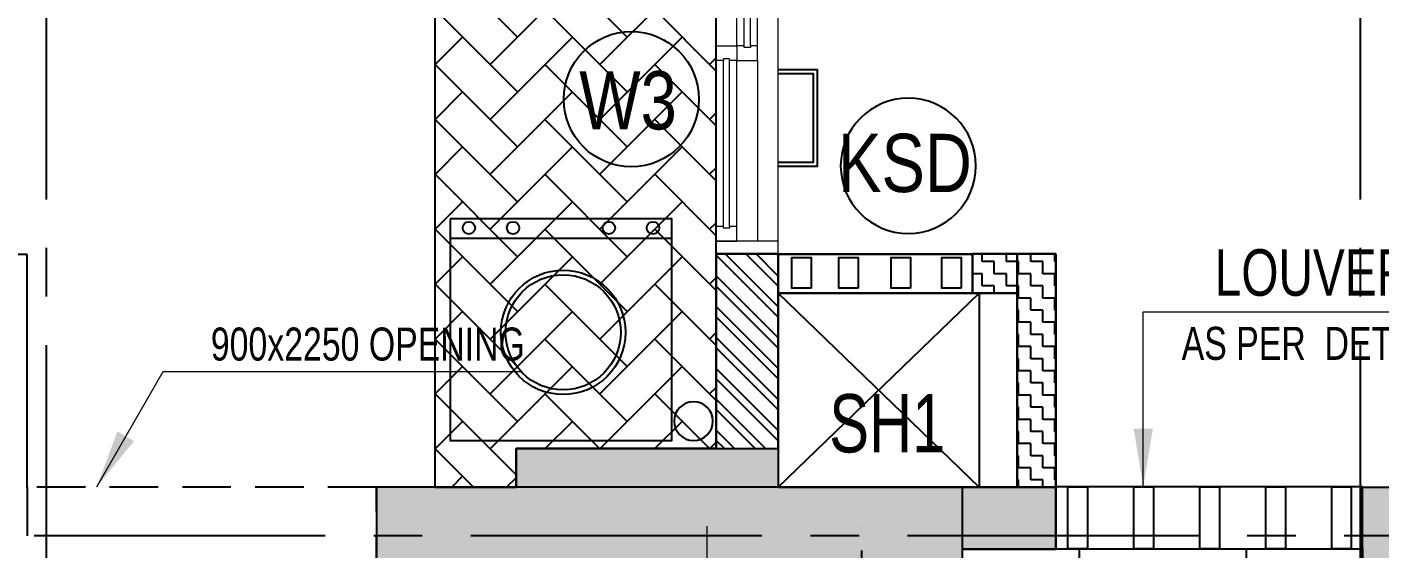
# Model space of a CAD drawing. Header units: millimetres. Extents: x 1180970 to 1231451, y -5737889 to -5695638.
# Drawn here: x 1209852 to 1213337, y -5721834 to -5720489 of the extents above; entities that cross this region are included whole.
import ezdxf
from ezdxf.enums import TextEntityAlignment as Align

# ---------------------------------------------------------------- set-up
doc = ezdxf.new("R2010")
doc.units = ezdxf.units.MM
doc.header["$LTSCALE"] = 1000
doc.header["$MEASUREMENT"] = 0
for name, pattern in [('1BHK-A$0$AUDIT_D_120904163729-0', [0]), ('1BHK-A$1$HIDDEN', [0.375, 0.25, -0.125]), ('AUDIT_D_120904163729-0', [0]), ('T8(T9 IS SIMILAR) - GROUND FLOOR - DIMENSION & TEXTING$0$HIDDEN', [0.375, 0.25, -0.125]), ('T8_REFUGE COLUMNS$0$CENTER2', [1.125, 0.75, -0.125, 0.125, -0.125])]:
    doc.linetypes.add(name, pattern=pattern)
doc.layers.get('0').update_dxf_attribs({"linetype": 'AUDIT_D_120904163729-0'})
for name, color, linetype in [('1BHK-A$0$$0$A-Elev Feature-Chajja', 13, 'Continuous'), ('1BHK-A$0$$0$CUT-OUT', 49, 'Continuous'), ('1BHK-A$0$A-DECK SUNK 125', 8, 'Continuous'), ('1BHK-A$0$A-Elev Feature-Chajja', 13, 'Continuous'), ('1BHK-A$0$A-HATCH -160', 251, '1BHK-A$0$AUDIT_D_120904163729-0'), ('1BHK-A$0$a-KIT FIX', 251, 'Continuous'), ('1BHK-A$0$A-SERVICES CUTOUT', 8, 'Continuous'), ('1BHK-A$0$CUT-OUT', 49, 'Continuous'), ('1BHK-A$0$LEDGE WALL', 5, 'Continuous'), ('T8(T9 IS SIMILAR) - GROUND FLOOR - DIMENSION & TEXTING$0$A-DIMENSIONS', 2, 'T8(T9 IS SIMILAR) - GROUND FLOOR - DIMENSION & TEXTING$0$HIDDEN'), ('T8(T9 IS SIMILAR) - GROUND FLOOR - DIMENSION & TEXTING$0$a-window-no', 125, 'Continuous'), ('T8_REFUGE COLUMNS$0$A-CENTERLINE', 193, 'T8_REFUGE COLUMNS$0$CENTER2'), ('T8_REFUGE COLUMNS$0$A-RCC COLS', 3, 'Continuous'), ('T8_REFUGE COLUMNS$0$A-SHEAR WALL THICKENING', 3, 'Continuous')]:
    doc.layers.add(name, color=color, linetype=linetype)
for name, color, linetype, lineweight in [('1BHK-A$0$$0$A-WALL- 160', 6, 'Continuous', 30), ('1BHK-A$0$A-WALL- 160', 6, 'Continuous', 30), ('1BHK-A$0$Window', 4, 'Continuous', 20), ('1BHK-A$1$a-TOI-fixtures', 251, 'Continuous', 0), ('T8 - GROUND FLOOR CORE$0$a-Text', 4, 'Continuous', 0), ('T8(T9 IS SIMILAR) - GROUND FLOOR - DIMENSION & TEXTING$0$R0-18-10-2014-T1-1st Podium Floor Plan$0$Text', 2, 'Continuous', 0), ('T8(T9 IS SIMILAR) - GROUND FLOOR$0$D&W', 8, 'Continuous', 25)]:
    doc.layers.add(name, color=color, linetype=linetype, lineweight=lineweight)
doc.layers.add('T8_REFUGE COLUMNS$0$COL-HATCH', color=7, linetype='Continuous', lineweight=25, true_color=0xa3a3a3)
doc.styles.add('T8 - GROUND FLOOR CORE$0$ARIAL ARROW', font='swisscl.ttf')
doc.styles.add('T8(T9 IS SIMILAR) - GROUND FLOOR - DIMENSION & TEXTING$0$ARIAL ARROW', font='swisscl.ttf')
doc.styles.add('T8(T9 IS SIMILAR) - GROUND FLOOR - DIMENSION & TEXTING$0$LODHA STANDERD', font='sanss___.ttf')
doc.styles.add('T8(T9 IS SIMILAR) - GROUND FLOOR - DIMENSION & TEXTING$0$Romans 1', font='romans.shx', dxfattribs={"height": 100})
doc.styles.add('T8(T9 IS SIMILAR) - GROUND FLOOR - DIMENSION & TEXTING$0$Tahoma', font='tahoma.ttf')
doc.dimstyles.new('T8(T9 IS SIMILAR) - GROUND FLOOR - DIMENSION & TEXTING$0$ALPINE S', dxfattribs={"dimscale": 0, "dimtxt": 100, "dimasz": 75, "dimexe": 0, "dimexo": 0, "dimgap": 75, "dimtad": 1, "dimdec": 0, "dimzin": 0, "dimdsep": 46, "dimtxsty": 'T8(T9 IS SIMILAR) - GROUND FLOOR - DIMENSION & TEXTING$0$Romans 1', "dimblk": 'T8(T9 IS SIMILAR) - GROUND FLOOR - DIMENSION & TEXTING$0$_ArchTick', "dimcen": 0.09, "dimclrd": 256, "dimclre": 256, "dimclrt": 7, "dimadec": 0, "dimazin": 0, "dimtfac": 1, "dimtdec": 0, "dimtofl": 0, "dimtmove": 1, "dimatfit": 0, "dimldrblk": 'T8(T9 IS SIMILAR) - GROUND FLOOR - DIMENSION & TEXTING$0$_Open90', "dimfxl": 1, "dimtolj": 1, "dimtzin": 0, "dimarcsym": 0})
doc.dimstyles.new('T8(T9 IS SIMILAR) - GROUND FLOOR - DIMENSION & TEXTING$0$SAMATA STD', dxfattribs={"dimtxt": 100, "dimasz": 50, "dimexe": 50, "dimexo": 50, "dimgap": 10, "dimtad": 0, "dimdec": 0, "dimrnd": 5, "dimzin": 0, "dimdsep": 46, "dimtxsty": 'T8(T9 IS SIMILAR) - GROUND FLOOR - DIMENSION & TEXTING$0$Tahoma', "dimblk": 'T8(T9 IS SIMILAR) - GROUND FLOOR - DIMENSION & TEXTING$0$_Origin2', "dimcen": -50, "dimdle": 50, "dimclrd": 7, "dimclre": 7, "dimclrt": 7, "dimadec": 0, "dimazin": 0, "dimtfac": 1, "dimtdec": 0, "dimtmove": 1, "dimatfit": 3, "dimfxl": 150, "dimtfill": 1, "dimtolj": 1, "dimtzin": 0, "dimlwd": -1, "dimlwe": -1, "dimarcsym": 0})

# ---------------------------------------------------------------- blocks, each defined once
blk = doc.blocks.new('1BHK-A$0$1500')
at = {"layer": '1BHK-A$0$Window', "color": 1, "lineweight": 13}
for p, q in [((1150276.5, -5694418.8), (1148842.5, -5694418.8)), ((1149307.5, -5694418.8), (1148880, -5694418.8)), ((1149307.5, -5694472.1), (1148880, -5694472.1)), ((1149773.7, -5694472.1), (1149345, -5694472.1)), ((1149811.2, -5694472.1), (1150276.5, -5694472.1)), ((1149307.5, -5694525.5), (1148842.5, -5694525.5)), ((1149773.7, -5694525.5), (1149345, -5694525.5)), ((1150239, -5694525.5), (1149811.2, -5694525.5)), ((1149773.7, -5694578.8), (1148842.5, -5694578.8)), ((1150239, -5694578.8), (1149811.2, -5694578.8))]:
    blk.add_line(p, q, dxfattribs=at)
at = {"layer": '1BHK-A$0$Window', "color": 5, "lineweight": 13}
for p, q in [((1149307.5, -5694449.1), (1148880, -5694449.1)), ((1149307.5, -5694453.6), (1148880, -5694453.6)), ((1149773.7, -5694490.7), (1149345, -5694490.7)), ((1149773.7, -5694506.9), (1149345, -5694506.9)), ((1150239, -5694544.1), (1149811.2, -5694544.1)), ((1150239, -5694560.2), (1149811.2, -5694560.2))]:
    blk.add_line(p, q, dxfattribs=at)
at = {"layer": '1BHK-A$0$Window', "color": 4, "lineweight": 13}
for points in [[(1148842.5, -5694418.8), (1148809.5, -5694418.8), (1148809.5, -5694578.8), (1148842.5, -5694578.8)], [(1148880, -5694453.6), (1148880, -5694472.1), (1148842.5, -5694472.1), (1148842.5, -5694418.8), (1148880, -5694418.8), (1148880, -5694449.1), (1148875.5, -5694449.1), (1148875.5, -5694453.6)], [(1149307.5, -5694453.6), (1149307.5, -5694472.1), (1149345, -5694472.1), (1149345, -5694418.8), (1149307.5, -5694418.8), (1149307.5, -5694449.1), (1149312, -5694449.1), (1149312, -5694453.6)], [(1150309.5, -5694418.8), (1150276.5, -5694418.8), (1150276.5, -5694578.8), (1150309.5, -5694578.8)], [(1149345, -5694506.9), (1149345, -5694525.5), (1149307.5, -5694525.5), (1149307.5, -5694472.1), (1149345, -5694472.1), (1149345, -5694490.7), (1149340.5, -5694490.7), (1149340.5, -5694506.9)], [(1149773.7, -5694506.9), (1149773.7, -5694525.5), (1149811.2, -5694525.5), (1149811.2, -5694472.1), (1149773.7, -5694472.1), (1149773.7, -5694490.7), (1149778.2, -5694490.7), (1149778.2, -5694506.9)], [(1149811.2, -5694560.2), (1149811.2, -5694578.8), (1149773.7, -5694578.8), (1149773.7, -5694525.5), (1149811.2, -5694525.5), (1149811.2, -5694544.1), (1149806.7, -5694544.1), (1149806.7, -5694560.2)], [(1150239, -5694560.2), (1150239, -5694578.8), (1150276.5, -5694578.8), (1150276.5, -5694525.5), (1150239, -5694525.5), (1150239, -5694544.1), (1150243.5, -5694544.1), (1150243.5, -5694560.2)]]:
    blk.add_lwpolyline(points, close=True, dxfattribs=at)
blk = doc.blocks.new('1BHK-A$0$WM-flat-1')
at = {"layer": '1BHK-A$0$a-KIT FIX'}
blk.add_line((-110.3, -114.8), (-680.7, -114.8), dxfattribs=at)
blk.add_lwpolyline([(-680.7, -64.8), (-680.7, -635.2), (-110.3, -635.2), (-110.3, -64.8)], close=True, dxfattribs=at)
for centre, radius in [((-632.6, -87.9), 15.9), ((-519, -87.9), 15.9), ((-272.1, -87.9), 15.9), ((-158.4, -87.9), 15.9), ((-389.9, -356.8), 160.3), ((-389.9, -356.8), 148.3)]:
    blk.add_circle(centre, radius, dxfattribs=at)
blk = doc.blocks.new('1BHK-A')
at = {"layer": '1BHK-A$0$A-DECK SUNK 125'}
h = blk.add_hatch(dxfattribs=at)
h.set_pattern_fill('AR-HBONE', color=256, scale=25, style=0)
h.set_pattern_definition([(45, (-107180.45, 61072.54), (1e-14, 141.4213562), [300, -100]), (135, (-107109.74, 61143.25), (1e-14, 141.4213562), [300, -100])])
h.paths.add_polyline_path([(1147149.5, -5721674.6), (1146939.2, -5721674.6), (1146939.2, -5721574.6), (1146424.5, -5721574.6), (1146424.5, -5719224.6), (1147149.5, -5719224.6)])
at = {"layer": '1BHK-A$0$A-HATCH -160', "linetype": 'ByBlock'}
h = blk.add_hatch(dxfattribs=at)
h.set_pattern_fill('HEX', color=256, scale=150)
h.paths.add_polyline_path([(1144639.9, -5727571.2), (1144639.7, -5727421.2), (1144639.8, -5727421.2), (1144639.8, -5726805.6), (1144799.8, -5726805.6), (1144799.5, -5728524.6), (1145269.9, -5728524.6), (1145269.9, -5728684.6), (1144639.5, -5728684.6), (1144639.7, -5727571.2)])
h.paths.add_polyline_path([(1147369.9, -5728524.6), (1147999.5, -5728524.6), (1147999.5, -5728684.6), (1147369.9, -5728684.6)])
h.paths.add_polyline_path([(1148299.5, -5724624.6), (1150189.8, -5724624.6), (1150189.8, -5722879.6), (1150039.8, -5722879.6), (1150039.8, -5724474.5), (1148299.5, -5724474.5)])
h.paths.add_polyline_path([(1150039.7, -5719224.6), (1150189.8, -5719224.6), (1150189.8, -5721774.6), (1150039.7, -5721774.6)])
h.paths.add_polyline_path([(1144599.6, -5723174.6), (1144759.6, -5723174.6), (1144759.6, -5723314.6), (1145789.5, -5723314.6), (1145789.5, -5723174.6), (1145949.5, -5723174.6), (1145949.5, -5723474.6), (1144599.6, -5723474.4)])
h.paths.add_polyline_path([(1144599.6, -5721924.6), (1144759.6, -5721924.6), (1144759.6, -5722524.6), (1144599.6, -5722524.6)])
h.paths.add_polyline_path([(1145549.4, -5721834.8), (1145789.5, -5721834.8), (1145789.5, -5722524.6), (1145949.5, -5722524.6), (1145949.5, -5721924.7), (1145789.5, -5721924.5), (1145789.5, -5721674.6), (1145549.4, -5721674.6)])
h = blk.add_hatch(dxfattribs=at)
h.set_pattern_fill('ZIGZAG', color=256, scale=250)
h.set_pattern_definition([(0, (0, 0), (31.25, 31.25), [31.25, -31.25]), (90, (31.25, 0), (-31.25, 31.25), [31.25, -31.25])])
h.paths.add_polyline_path([(1145649.4, -5721073.8), (1145549.4, -5721073.8), (1145549.4, -5721673.5), (1145649.4, -5721673.5)])
h = blk.add_hatch(dxfattribs=at)
h.set_pattern_fill('ZIGZAG', color=256, scale=250)
h.set_pattern_definition([(0, (0.002, -6e-06), (31.25, 31.25), [31.25, -31.25]), (90, (31.252, -6e-06), (-31.25, 31.25), [31.25, -31.25])])
h.paths.add_polyline_path([(1145764.5, -5721174.6), (1145649.4, -5721174.6), (1145649.4, -5721073.8), (1145764.5, -5721073.8)])
h = blk.add_hatch(dxfattribs=at)
h.set_pattern_fill('ANSI32', color=256, scale=150)
h.paths.add_polyline_path([(1146424.5, -5721574.6), (1146264.7, -5721574.6), (1146264.7, -5721073.8), (1146424.5, -5721073.8)])
at = {"linetype": 'ByBlock'}
for points in [[(1146264.7, -5720598.7), (1146164.7, -5720598.7), (1146164.7, -5720848.7), (1146264.7, -5720848.7)], [(1146264.7, -5720608.7), (1146174.7, -5720608.7), (1146174.7, -5720838.7), (1146264.7, -5720838.7)]]:
    blk.add_lwpolyline(points, dxfattribs=at)
at = {"layer": '1BHK-A$0$$0$A-Elev Feature-Chajja', "color": 4}
for points in [[(1144788.3, -5721833.3), (1144838.3, -5721833.3), (1144838.3, -5721673.5), (1144788.3, -5721673.5)], [(1144958.3, -5721833.3), (1145008.3, -5721833.3), (1145008.3, -5721673.5), (1144958.3, -5721673.5)], [(1145128.3, -5721833.3), (1145178.3, -5721833.3), (1145178.3, -5721673.5), (1145128.3, -5721673.5)], [(1145298.3, -5721833.3), (1145348.3, -5721833.3), (1145348.3, -5721673.5), (1145298.3, -5721673.5)], [(1145468.3, -5721833.3), (1145518.3, -5721833.3), (1145518.3, -5721673.5), (1145468.3, -5721673.5)]]:
    blk.add_lwpolyline(points, close=True, dxfattribs=at)
at = {"layer": '1BHK-A$0$$0$A-WALL- 160', "linetype": 'ByBlock'}
blk.add_line((1145649.4, -5721174.6), (1145649.4, -5721674.6), dxfattribs=at)
blk.add_lwpolyline([(1146264.7, -5721674.6), (1145549.4, -5721674.6), (1145549.4, -5721834.8), (1145789.5, -5721834.8)], dxfattribs=at)
at = {"layer": '1BHK-A$0$$0$CUT-OUT'}
blk.add_lwpolyline([(1144759.6, -5721673.5), (1145549.4, -5721673.5), (1145549.4, -5721833.3), (1144759.6, -5721833.3)], close=True, dxfattribs=at)
at = {"layer": '1BHK-A$0$A-Elev Feature-Chajja', "color": 4}
for points in [[(1145793.5, -5721161.9), (1145843.5, -5721161.9), (1145843.5, -5721083.1), (1145793.5, -5721083.1)], [(1145924, -5721161.9), (1145974, -5721161.9), (1145974, -5721083.1), (1145924, -5721083.1)], [(1146058.5, -5721161.9), (1146108.5, -5721161.9), (1146108.5, -5721083.1), (1146058.5, -5721083.1)], [(1146180, -5721161.9), (1146230, -5721161.9), (1146230, -5721083.1), (1146180, -5721083.1)]]:
    blk.add_lwpolyline(points, close=True, dxfattribs=at)
at = {"layer": '1BHK-A$0$a-KIT FIX', "color": 1}
for p, q in [((1148199.5, -5721075.2), (1149139.7, -5721075.2)), ((1148199.5, -5721675.4), (1148199.5, -5721075.6))]:
    blk.add_line(p, q, dxfattribs=at)
at = {"layer": '1BHK-A$0$A-SERVICES CUTOUT', "ltscale": 5}
blk.add_lwpolyline([(1147149.5, -5721674.6), (1146939.2, -5721674.6), (1146939.2, -5721574.6), (1146424.5, -5721574.6), (1146424.5, -5719224.6), (1147149.5, -5719224.6)], close=True, dxfattribs=at)
at = {"layer": '1BHK-A$0$A-WALL- 160', "linetype": 'ByBlock'}
for p, q in [((1145549.4, -5721073.8), (1145649.4, -5721073.8)), ((1145549.4, -5721073.8), (1145549.4, -5721674.6)), ((1145649.4, -5721073.8), (1145649.4, -5721674.6)), ((1145764.5, -5721074.6), (1146264.5, -5721074.6)), ((1146264.5, -5721073.8), (1146424.5, -5721073.8)), ((1146264.5, -5721574.6), (1146264.5, -5721073.8)), ((1146424.5, -5721073.8), (1146424.5, -5721174.6)), ((1146424.5, -5721574.6), (1146424.5, -5721073.8)), ((1145649.4, -5721174.6), (1146264.5, -5721174.6)), ((1145764.5, -5721174.6), (1146264.5, -5721174.6))]:
    blk.add_line(p, q, dxfattribs=at)
blk.add_lwpolyline([(1145764.5, -5721174.6), (1145649.4, -5721174.6), (1145649.4, -5721073.8), (1145764.5, -5721073.8)], close=True, dxfattribs=at)
at = {"layer": '1BHK-A$0$CUT-OUT'}
blk.add_line((1145746.6, -5721174.6), (1145746.6, -5721674.6), dxfattribs=at)
for points in [[(1145746.6, -5721674.6), (1146264.5, -5721174.6)], [(1146264.5, -5721674.6), (1145746.6, -5721174.6)]]:
    blk.add_lwpolyline(points, dxfattribs=at)
at = {"layer": '1BHK-A$0$CUT-OUT', "linetype": '1BHK-A$1$HIDDEN', "ltscale": 0.5}
blk.add_lwpolyline([(1148199.5, -5721924.9), (1147299.5, -5721924.6), (1147299.5, -5721674.6), (1148199.5, -5721674.9)], close=True, dxfattribs=at)
at = {"layer": '1BHK-A$0$LEDGE WALL', "linetype": '1BHK-A$1$HIDDEN', "ltscale": 0.5}
blk.add_line((1146049.5, -5722525.2), (1146049.5, -5721774.9), dxfattribs=at)
at = {"layer": '1BHK-A$0$LEDGE WALL', "linetype": 'ByBlock'}
blk.add_circle((1146482.8, -5721504.6), 50, dxfattribs=at)
at = {"layer": '1BHK-A$1$a-TOI-fixtures'}
blk.add_line((1146447.8, -5722395.4), (1146447.9, -5721774.9), dxfattribs=at)
at = {"layer": '1BHK-A$0$a-KIT FIX', "extrusion": (0, 0, -1), "zscale": -1}
blk.add_blockref('1BHK-A$0$WM-flat-1', (-1146428.8, -5720919.1, 0), dxfattribs=at)
at = {"layer": '1BHK-A$0$A-WALL- 160', "linetype": 'ByBlock', "xscale": -1, "rotation": 90}
blk.add_blockref('1BHK-A$0$1500', (-4548154.3, -4570764.3), dxfattribs=at)
blk = doc.blocks.new('T8_REFUGE COLUMNS$0$A$C277F3394')
at = {"layer": 'T8_REFUGE COLUMNS$0$A-SHEAR WALL THICKENING', "linetype": 'ByBlock', "true_color": 0xa3a3a3}
h = blk.add_hatch(color=253, dxfattribs=at)
h.dxf.hatch_style = 1
h.paths.add_polyline_path([(6020, -2349.8), (6695, -2349.8), (6695, -2449.8), (6020, -2449.8)])
at = {"layer": 'T8_REFUGE COLUMNS$0$A-SHEAR WALL THICKENING', "linetype": 'ByBlock'}
blk.add_lwpolyline([(6020, -2349.8), (6695, -2349.8), (6695, -2449.8), (6020, -2449.8)], close=True, dxfattribs=at)
blk = doc.blocks.new('T8_REFUGE COLUMNS$0$A$C46A13422')
at = {"layer": 'T8_REFUGE COLUMNS$0$A-SHEAR WALL THICKENING', "linetype": 'ByBlock'}
blk.add_blockref('T8_REFUGE COLUMNS$0$A$C277F3394', (-5609.8, -7500), dxfattribs=at)
blk = doc.blocks.new('T8_REFUGE COLUMNS')
at = {"layer": 'T8_REFUGE COLUMNS$0$COL-HATCH', "linetype": 'ByBlock'}
h = blk.add_hatch(color=256, dxfattribs=at)
h.dxf.hatch_style = 1
h.paths.add_polyline_path([(1212262.1, -5721674.9), (1210752.1, -5721674.9), (1210752.1, -5721924.9), (1212262.1, -5721924.9)])
h = blk.add_hatch(color=256, dxfattribs=at)
h.dxf.hatch_style = 1
h.paths.add_polyline_path([(1215902.1, -5721924.9), (1213292.1, -5721924.9), (1213292.1, -5721674.9), (1215902.1, -5721674.9)])
at = {"layer": 'T8_REFUGE COLUMNS$0$A-CENTERLINE'}
for p, q in [((1209902.1, -5728808.5), (1209902.1, -5698573.6)), ((1213287.1, -5728808.5), (1213287.1, -5698573.6)), ((1217370.3, -5721799.9), (1182156.9, -5721799.9))]:
    blk.add_line(p, q, dxfattribs=at)
at = {"layer": 'T8_REFUGE COLUMNS$0$A-RCC COLS', "linetype": 'ByBlock'}
for points in [[(1212262.1, -5721674.9), (1210752.1, -5721674.9), (1210752.1, -5721924.9), (1212262.1, -5721924.9)], [(1215902.1, -5721924.9), (1213292.1, -5721924.9), (1213292.1, -5721674.9), (1215902.1, -5721674.9)]]:
    blk.add_lwpolyline(points, close=True, dxfattribs=at)
blk.add_blockref('T8_REFUGE COLUMNS$0$A$C46A13422', (1210702.1, -5711724.9), dxfattribs=at)
blk = doc.blocks.new('T8 - GROUND FLOOR CORE')
at = {"layer": 'T8 - GROUND FLOOR CORE$0$a-Text', "linetype": 'ByBlock', "insert": (1210300.5, -5721435.1, 0), "char_height": 150, "width": 3499.366, "attachment_point": 1, "style": 'T8 - GROUND FLOOR CORE$0$ARIAL ARROW'}
blk.add_mtext('\\pi1618.015;SH1', dxfattribs=at)
blk = doc.blocks.new('T8(T9 IS SIMILAR) - GROUND FLOOR')
at = {"layer": 'T8(T9 IS SIMILAR) - GROUND FLOOR$0$D&W', "linetype": 'ByBlock'}
for name in ['T8_REFUGE COLUMNS', 'T8 - GROUND FLOOR CORE']:
    blk.add_blockref(name, (0, 0), dxfattribs=at)
at = {"layer": 'T8(T9 IS SIMILAR) - GROUND FLOOR$0$D&W', "linetype": 'ByBlock', "xscale": -1}
blk.add_blockref('1BHK-A', (2358051.8, 0), dxfattribs=at)
blk = doc.blocks.new('T8(T9 IS SIMILAR) - GROUND FLOOR - DIMENSION & TEXTING$0$_Origin2')
at = {"color": 0, "linetype": 'ByBlock', "lineweight": -2}
blk.add_line((-0.5, 0), (-1, 0), dxfattribs=at)
for radius in [0.5, 0.25]:
    blk.add_circle((0, 0), radius, dxfattribs=at)
blk = doc.blocks.new('T8(T9 IS SIMILAR) - GROUND FLOOR - DIMENSION & TEXTING$0$WINDOW TAG')
at = {"layer": 'T8(T9 IS SIMILAR) - GROUND FLOOR - DIMENSION & TEXTING$0$a-window-no'}
blk.add_circle((0, 0), 174.1, dxfattribs=at)
at = {"layer": 'T8(T9 IS SIMILAR) - GROUND FLOOR - DIMENSION & TEXTING$0$a-window-no', "style": 'T8(T9 IS SIMILAR) - GROUND FLOOR - DIMENSION & TEXTING$0$LODHA STANDERD'}
blk.add_attdef('WINDOW', text='', height=150, dxfattribs=at).set_placement((11.3, 2.8), align=Align.MIDDLE_CENTER)
blk = doc.blocks.new('T8(T9 IS SIMILAR) - GROUND FLOOR - DIMENSION & TEXTING$0$_ArchTick')
at = {"color": 0, "linetype": 'ByBlock', "const_width": 0.15}
blk.add_lwpolyline([(-0.5, -0.5), (0.5, 0.5)], dxfattribs=at)
blk = doc.blocks.new('*D456')
at = {"layer": 'T8(T9 IS SIMILAR) - GROUND FLOOR - DIMENSION & TEXTING$0$A-DIMENSIONS', "linetype": 'T8(T9 IS SIMILAR) - GROUND FLOOR - DIMENSION & TEXTING$0$HIDDEN', "lineweight": -2, "transparency": 16777216}
for p, q in [((1212992.2, -5721832.6), (1212992.2, -5722108.3)), ((1213292.2, -5721832.6), (1213292.2, -5722108.3))]:
    blk.add_line(p, q, dxfattribs=at)
at = {"layer": 'T8(T9 IS SIMILAR) - GROUND FLOOR - DIMENSION & TEXTING$0$A-DIMENSIONS', "lineweight": -2, "transparency": 16777216}
blk.add_line((1213292.2, -5722108.3), (1212992.2, -5722108.3), dxfattribs=at)
at = {"layer": 'T8(T9 IS SIMILAR) - GROUND FLOOR - DIMENSION & TEXTING$0$A-DIMENSIONS', "color": 7, "linetype": 'ByBlock', "transparency": 16777216, "insert": (1213142.2, -5721983.3), "char_height": 100, "attachment_point": 5, "style": 'T8(T9 IS SIMILAR) - GROUND FLOOR - DIMENSION & TEXTING$0$Romans 1', "bg_fill": 3, "box_fill_scale": 1.25, "bg_fill_color": 256, "bg_fill_true_color": 13158600, "bg_fill_transparency": 0}
blk.add_mtext('\\A1;300', dxfattribs=at)
at = {"layer": 'T8(T9 IS SIMILAR) - GROUND FLOOR - DIMENSION & TEXTING$0$A-DIMENSIONS', "linetype": 'ByBlock', "lineweight": -2, "transparency": 16777216, "xscale": 75, "yscale": 75, "zscale": 75, "rotation": 180}
blk.add_blockref('T8(T9 IS SIMILAR) - GROUND FLOOR - DIMENSION & TEXTING$0$_ArchTick', (1212992.2, -5722108.3), dxfattribs=at)
at = {"layer": 'T8(T9 IS SIMILAR) - GROUND FLOOR - DIMENSION & TEXTING$0$A-DIMENSIONS', "linetype": 'ByBlock', "lineweight": -2, "transparency": 16777216, "xscale": 75, "yscale": 75, "zscale": 75}
blk.add_blockref('T8(T9 IS SIMILAR) - GROUND FLOOR - DIMENSION & TEXTING$0$_ArchTick', (1213292.2, -5722108.3), dxfattribs=at)
blk = doc.blocks.new('T8(T9 IS SIMILAR) - GROUND FLOOR - DIMENSION & TEXTING$0$_Open90')
at = {"color": 0, "linetype": 'ByBlock', "lineweight": -2}
for p, q in [((-0.5, 0.5), (0, 0)), ((0, 0), (-1, 0)), ((0, 0), (-0.5, -0.5))]:
    blk.add_line(p, q, dxfattribs=at)
blk = doc.blocks.new('*D457')
at = {"layer": 'T8(T9 IS SIMILAR) - GROUND FLOOR - DIMENSION & TEXTING$0$A-DIMENSIONS', "linetype": 'T8(T9 IS SIMILAR) - GROUND FLOOR - DIMENSION & TEXTING$0$HIDDEN', "lineweight": -2, "transparency": 16777216}
for p, q in [((1212992.2, -5721832.6), (1212992.2, -5722108.3)), ((1212562.2, -5721834.8), (1212562.2, -5722108.3))]:
    blk.add_line(p, q, dxfattribs=at)
at = {"layer": 'T8(T9 IS SIMILAR) - GROUND FLOOR - DIMENSION & TEXTING$0$A-DIMENSIONS', "lineweight": -2, "transparency": 16777216}
blk.add_line((1212992.2, -5722108.3), (1212562.2, -5722108.3), dxfattribs=at)
at = {"layer": 'T8(T9 IS SIMILAR) - GROUND FLOOR - DIMENSION & TEXTING$0$A-DIMENSIONS', "linetype": 'ByBlock', "lineweight": -2, "transparency": 16777216, "xscale": 75, "yscale": 75, "zscale": 75, "rotation": 180}
blk.add_blockref('T8(T9 IS SIMILAR) - GROUND FLOOR - DIMENSION & TEXTING$0$_ArchTick', (1212562.2, -5722108.3), dxfattribs=at)
at = {"layer": 'T8(T9 IS SIMILAR) - GROUND FLOOR - DIMENSION & TEXTING$0$A-DIMENSIONS', "linetype": 'ByBlock', "lineweight": -2, "transparency": 16777216, "xscale": 75, "yscale": 75, "zscale": 75}
blk.add_blockref('T8(T9 IS SIMILAR) - GROUND FLOOR - DIMENSION & TEXTING$0$_ArchTick', (1212992.2, -5722108.3), dxfattribs=at)
at = {"layer": 'T8(T9 IS SIMILAR) - GROUND FLOOR - DIMENSION & TEXTING$0$A-DIMENSIONS', "color": 7, "linetype": 'ByBlock', "transparency": 16777216, "insert": (1212777.2, -5721983.3), "char_height": 100, "attachment_point": 5, "style": 'T8(T9 IS SIMILAR) - GROUND FLOOR - DIMENSION & TEXTING$0$Romans 1', "bg_fill": 3, "box_fill_scale": 1.25, "bg_fill_color": 256, "bg_fill_true_color": 13158600, "bg_fill_transparency": 0}
blk.add_mtext('\\A1;430', dxfattribs=at)
blk = doc.blocks.new('T8(T9 IS SIMILAR) - GROUND FLOOR - DIMENSION & TEXTING')
at = {"layer": 'T8(T9 IS SIMILAR) - GROUND FLOOR - DIMENSION & TEXTING$0$a-window-no'}
ref = blk.add_blockref('T8(T9 IS SIMILAR) - GROUND FLOOR - DIMENSION & TEXTING$0$WINDOW TAG', (1211408.7, -5720675.3, 1.1), dxfattribs=dict(at, rotation=180))
ref.add_attrib('WINDOW', 'W3', dxfattribs={"height": 150, "style": 'T8(T9 IS SIMILAR) - GROUND FLOOR - DIMENSION & TEXTING$0$LODHA STANDERD', "width": 0.8}).set_placement((1211400.3, -5720678.1, 1.1), align=Align.MIDDLE_CENTER)
ref = blk.add_blockref('T8(T9 IS SIMILAR) - GROUND FLOOR - DIMENSION & TEXTING$0$WINDOW TAG', (1212122.1, -5720847), dxfattribs=dict(at, xscale=-1))
ref.add_attrib('WINDOW', 'KSD', dxfattribs={"height": 150, "style": 'T8(T9 IS SIMILAR) - GROUND FLOOR - DIMENSION & TEXTING$0$LODHA STANDERD', "width": 0.8}).set_placement((1212113.7, -5720839.5), align=Align.MIDDLE_CENTER)
at = {"layer": 'T8(T9 IS SIMILAR) - GROUND FLOOR - DIMENSION & TEXTING$0$R0-18-10-2014-T1-1st Podium Floor Plan$0$Text', "attachment_point": 3, "style": 'T8(T9 IS SIMILAR) - GROUND FLOOR - DIMENSION & TEXTING$0$ARIAL ARROW'}
for s, insert, char_height, width in [('LOUVERS\\P{\\H0.70833x;AS PER  DETAIL}', (1213499.5, -5721061.7, 0), 120, 3557.379), ('900x2250 OPENING', (1211134.4, -5721263.6), 85, 912.523)]:
    blk.add_mtext(s, dxfattribs=dict(at, insert=insert, char_height=char_height, width=width))
at = {"layer": 'T8(T9 IS SIMILAR) - GROUND FLOOR - DIMENSION & TEXTING$0$A-DIMENSIONS', "linetype": 'ByBlock'}
dim = blk.add_linear_dim(base=(1212992.2, -5722108.3), p1=(1213292.2, -5721832.6), p2=(1212992.2, -5721832.6), angle=180, dimstyle='T8(T9 IS SIMILAR) - GROUND FLOOR - DIMENSION & TEXTING$0$ALPINE S', override={"dimscale": 1, "dimfxl": 5, "dimtfill": 1, "dimarcsym": 1}, dxfattribs=at)
dim.commit()
dim.dimension.update_dxf_attribs({"geometry": '*D456', "text_midpoint": (1213142.2, -5722108.3), "dimtype": 128})
at = {"layer": 'T8(T9 IS SIMILAR) - GROUND FLOOR - DIMENSION & TEXTING$0$R0-18-10-2014-T1-1st Podium Floor Plan$0$Text'}
for points in [[(1212727.6, -5721674), (1212727.6, -5721223.4), (1213561.5, -5721223.4)], [(1210031.5, -5721673.7), (1210202.4, -5721377), (1211124, -5721377)]]:
    blk.add_leader(points, dimstyle='T8(T9 IS SIMILAR) - GROUND FLOOR - DIMENSION & TEXTING$0$SAMATA STD', override={"dimscale": 1, "dimasz": 150, "dimclrd": 2, "dimfxlon": 1, "dimarcsym": 1}, dxfattribs=at)
at = {"layer": 'T8(T9 IS SIMILAR) - GROUND FLOOR - DIMENSION & TEXTING$0$A-DIMENSIONS', "linetype": 'ByBlock'}
dim = blk.add_linear_dim(base=(1212562.2, -5722108.3), p1=(1212992.2, -5721832.6), p2=(1212562.2, -5721834.8), angle=180, dimstyle='T8(T9 IS SIMILAR) - GROUND FLOOR - DIMENSION & TEXTING$0$ALPINE S', override={"dimscale": 1, "dimfxl": 5, "dimtfill": 1, "dimarcsym": 1}, dxfattribs=at)
dim.commit()
dim.dimension.update_dxf_attribs({"geometry": '*D457', "text_midpoint": (1212777.2, -5721983.3)})

msp = doc.modelspace()

# ---------------------------------------------------------------- block references
at = {"linetype": 'ByBlock'}
msp.add_blockref('T8(T9 IS SIMILAR) - GROUND FLOOR', (0, 0), dxfattribs=at)

# ---------------------------------------------------------------- next in the draw order: block references
msp.add_blockref('T8(T9 IS SIMILAR) - GROUND FLOOR - DIMENSION & TEXTING', (0, 0), dxfattribs=at)

doc.saveas('drawing.dxf')
